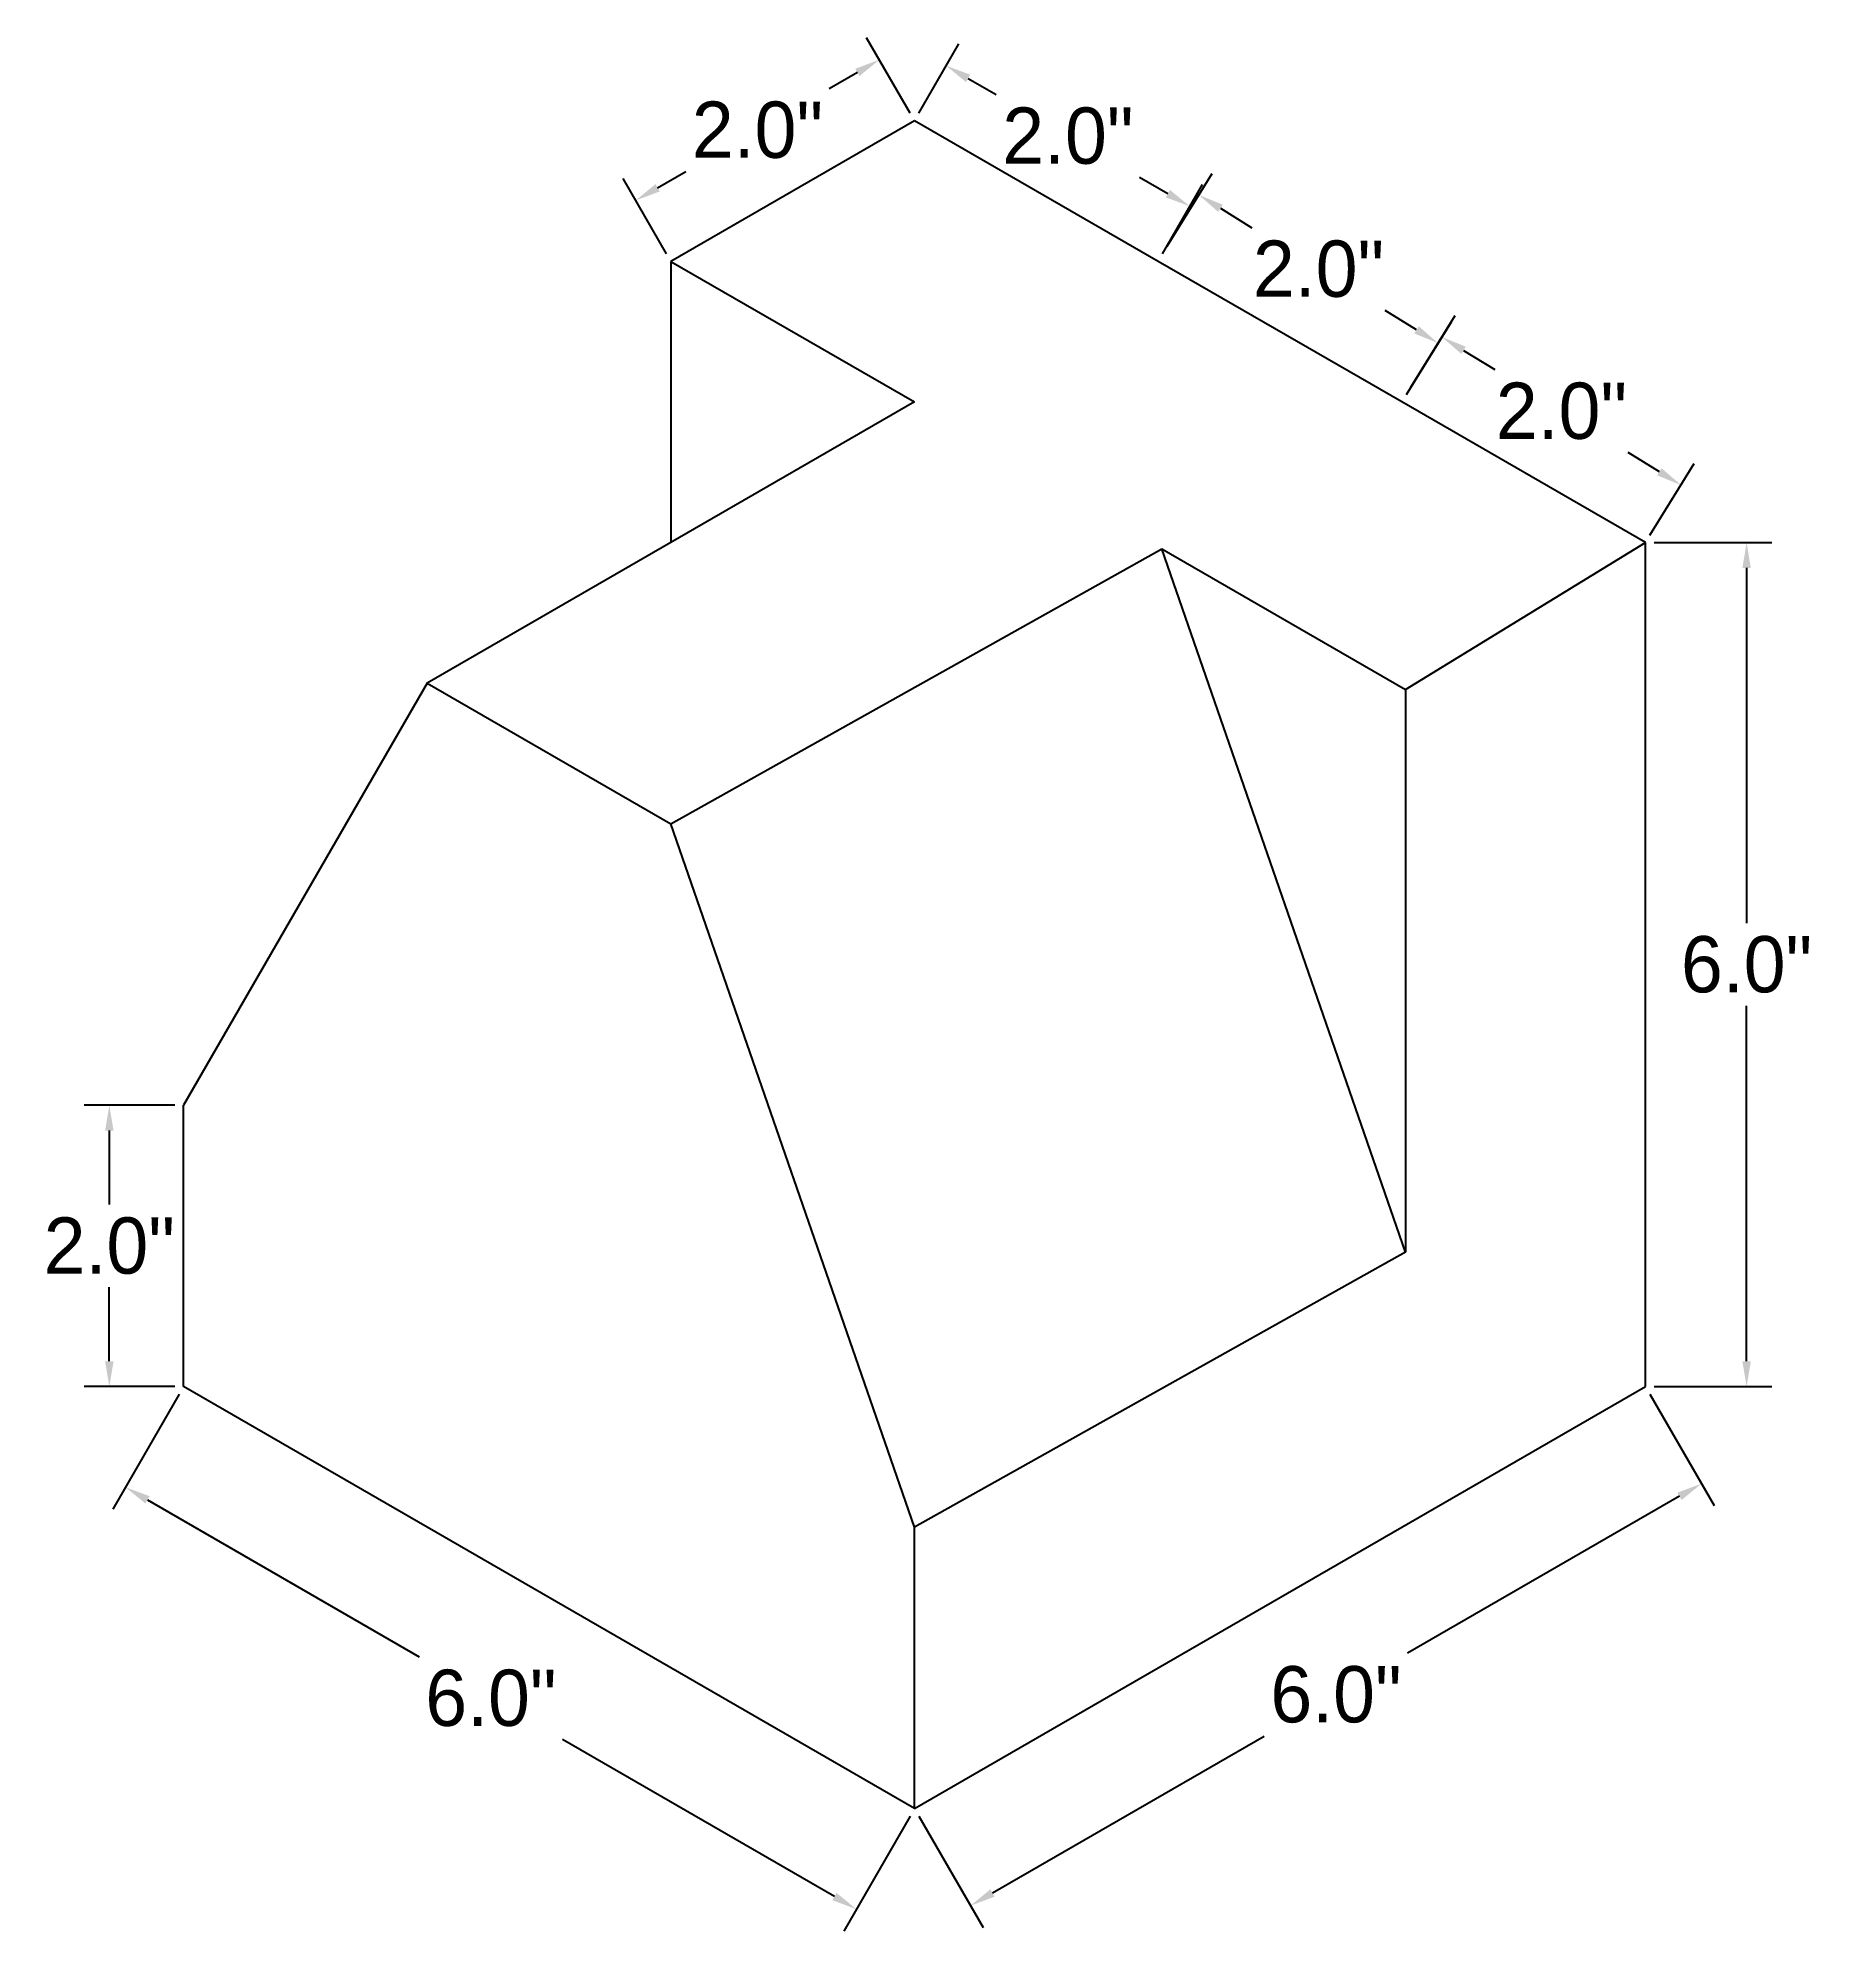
# Model space of a CAD drawing. Header units: inches. Extents: x 25.9 to 38.6, y 10.5 to 24.
import ezdxf

# ---------------------------------------------------------------- set-up
doc = ezdxf.new("R2010")
doc.units = ezdxf.units.IN
doc.header["$MEASUREMENT"] = 0
doc.dimstyles.get("Standard").update_dxf_attribs({"dimtxt": 0.4, "dimasz": 0.18, "dimexe": 0.18, "dimexo": 0.0625, "dimgap": 0.09, "dimtad": 0, "dimtih": 1, "dimtoh": 1, "dimdec": 1, "dimzin": 0, "dimdsep": 46, "dimlunit": 3, "dimtxsty": 'Standard', "dimcen": 0.09, "dimclrd": 3, "dimclre": 3, "dimadec": 0, "dimazin": 0, "dimtfac": 1, "dimtdec": 1, "dimtofl": 0, "dimtmove": 0, "dimatfit": 3, "dimfxl": 1, "dimtolj": 1, "dimtzin": 0, "dimarcsym": 0})

# ---------------------------------------------------------------- blocks, each defined once
blk = doc.blocks.new('*D2')
at = {"color": 3, "lineweight": -2}
for p, q in [((26.907, 14.347), (26.435, 13.53)), ((26.681, 13.596), (28.613, 12.48)), ((31.565, 10.776), (29.632, 11.891)), ((32.103, 11.347), (31.631, 10.53))]:
    blk.add_line(p, q, dxfattribs=at)
at = {"color": 3}
for points in [[(26.696, 13.622), (26.666, 13.57), (26.525, 13.686)], [(31.58, 10.802), (31.55, 10.75), (31.721, 10.686)]]:
    blk.add_solid(points, dxfattribs=at)
at = {"layer": 'Defpoints', "color": 0}
for p in [(26.938, 14.401), (32.134, 11.401), (31.721, 10.686)]:
    blk.add_point(p, dxfattribs=at)
at = {"color": 0, "insert": (29.123, 12.186), "char_height": 0.4, "attachment_point": 5}
blk.add_mtext('\\A1;6.0"', dxfattribs=at)
blk = doc.blocks.new('*D4')
at = {"color": 3, "lineweight": -2}
for p, q in [((32.103, 23.455), (31.794, 23.99)), ((31.728, 23.744), (31.528, 23.628)), ((30.308, 22.924), (30.509, 23.04)), ((30.371, 22.455), (30.062, 22.99))]:
    blk.add_line(p, q, dxfattribs=at)
at = {"color": 3}
for points in [[(31.713, 23.77), (31.743, 23.718), (31.884, 23.834)], [(30.293, 22.95), (30.323, 22.898), (30.152, 22.834)]]:
    blk.add_solid(points, dxfattribs=at)
at = {"layer": 'Defpoints', "color": 0}
for p in [(31.884, 23.834), (32.134, 23.401), (30.402, 22.401)]:
    blk.add_point(p, dxfattribs=at)
at = {"color": 0, "insert": (31.018, 23.334), "char_height": 0.4, "attachment_point": 5}
blk.add_mtext('\\A1;2.0"', dxfattribs=at)
blk = doc.blocks.new('*D5')
at = {"color": 3, "lineweight": -2}
for p, q in [((32.165, 23.455), (32.449, 23.947)), ((32.515, 23.702), (32.716, 23.586)), ((33.936, 22.882), (33.735, 22.997)), ((33.897, 22.455), (34.182, 22.947))]:
    blk.add_line(p, q, dxfattribs=at)
at = {"color": 3}
for points in [[(32.53, 23.728), (32.5, 23.676), (32.359, 23.792)], [(33.951, 22.908), (33.921, 22.856), (34.092, 22.792)]]:
    blk.add_solid(points, dxfattribs=at)
at = {"layer": 'Defpoints', "color": 0}
for p in [(32.134, 23.401), (34.092, 22.792), (33.866, 22.401)]:
    blk.add_point(p, dxfattribs=at)
at = {"color": 0, "insert": (33.225, 23.292), "char_height": 0.4, "attachment_point": 5}
blk.add_mtext('\\A1;2.0"', dxfattribs=at)
blk = doc.blocks.new('*D6')
at = {"color": 3, "lineweight": -2}
for p, q in [((33.93, 22.508), (34.251, 23.026)), ((34.309, 22.778), (34.532, 22.64)), ((35.704, 21.914), (35.481, 22.052)), ((35.631, 21.454), (35.952, 21.972))]:
    blk.add_line(p, q, dxfattribs=at)
at = {"color": 3}
for points in [[(34.325, 22.804), (34.293, 22.753), (34.156, 22.873)], [(35.72, 21.939), (35.688, 21.888), (35.857, 21.819)]]:
    blk.add_solid(points, dxfattribs=at)
at = {"layer": 'Defpoints', "color": 0}
for p in [(33.897, 22.455), (35.857, 21.819), (35.598, 21.401)]:
    blk.add_point(p, dxfattribs=at)
at = {"color": 0, "insert": (35.007, 22.346), "char_height": 0.4, "attachment_point": 5}
blk.add_mtext('\\A1;2.0"', dxfattribs=at)
blk = doc.blocks.new('*D7')
at = {"color": 3, "lineweight": -2}
for p, q in [((35.664, 21.507), (35.979, 22.016)), ((36.037, 21.768), (36.259, 21.631)), ((37.431, 20.905), (37.209, 21.042)), ((37.363, 20.454), (37.678, 20.963))]:
    blk.add_line(p, q, dxfattribs=at)
at = {"color": 3}
for points in [[(36.053, 21.794), (36.022, 21.743), (35.884, 21.863)], [(37.446, 20.93), (37.415, 20.879), (37.584, 20.81)]]:
    blk.add_solid(points, dxfattribs=at)
at = {"layer": 'Defpoints', "color": 0}
for p in [(35.631, 21.454), (37.584, 20.81), (37.33, 20.401)]:
    blk.add_point(p, dxfattribs=at)
at = {"color": 0, "insert": (36.734, 21.336), "char_height": 0.4, "attachment_point": 5}
blk.add_mtext('\\A1;2.0"', dxfattribs=at)
blk = doc.blocks.new('*D9')
at = {"color": 3, "lineweight": -2}
for p, q in [((37.393, 20.401), (38.23, 20.401)), ((38.05, 20.221), (38.05, 17.695)), ((38.05, 14.581), (38.05, 17.107)), ((37.393, 14.401), (38.23, 14.401))]:
    blk.add_line(p, q, dxfattribs=at)
at = {"color": 3}
for points in [[(38.02, 20.221), (38.08, 20.221), (38.05, 20.401)], [(38.02, 14.581), (38.08, 14.581), (38.05, 14.401)]]:
    blk.add_solid(points, dxfattribs=at)
at = {"layer": 'Defpoints', "color": 0}
for p in [(37.33, 20.401), (37.33, 14.401), (38.05, 14.401)]:
    blk.add_point(p, dxfattribs=at)
at = {"color": 0, "insert": (38.05, 17.401), "char_height": 0.4, "attachment_point": 5}
blk.add_mtext('\\A1;6.0"', dxfattribs=at)
blk = doc.blocks.new('*D10')
at = {"color": 3, "lineweight": -2}
for p, q in [((37.362, 14.347), (37.819, 13.555)), ((37.573, 13.621), (35.64, 12.505)), ((32.689, 10.801), (34.621, 11.917)), ((32.165, 11.347), (32.623, 10.555))]:
    blk.add_line(p, q, dxfattribs=at)
at = {"color": 3}
for points in [[(37.558, 13.647), (37.588, 13.595), (37.729, 13.711)], [(32.674, 10.827), (32.704, 10.775), (32.533, 10.711)]]:
    blk.add_solid(points, dxfattribs=at)
at = {"layer": 'Defpoints', "color": 0}
for p in [(37.33, 14.401), (32.134, 11.401), (32.533, 10.711)]:
    blk.add_point(p, dxfattribs=at)
at = {"color": 0, "insert": (35.131, 12.211), "char_height": 0.4, "attachment_point": 5}
blk.add_mtext('\\A1;6.0"', dxfattribs=at)
blk = doc.blocks.new('*D11')
at = {"color": 3, "lineweight": -2}
for p, q in [((26.875, 16.401), (26.23, 16.401)), ((26.41, 16.221), (26.41, 15.695)), ((26.41, 14.581), (26.41, 15.107)), ((26.875, 14.401), (26.23, 14.401))]:
    blk.add_line(p, q, dxfattribs=at)
at = {"color": 3}
for points in [[(26.38, 16.221), (26.44, 16.221), (26.41, 16.401)], [(26.38, 14.581), (26.44, 14.581), (26.41, 14.401)]]:
    blk.add_solid(points, dxfattribs=at)
at = {"layer": 'Defpoints', "color": 0}
for p in [(26.938, 16.401), (26.41, 14.401), (26.938, 14.401)]:
    blk.add_point(p, dxfattribs=at)
at = {"color": 0, "insert": (26.41, 15.401), "char_height": 0.4, "attachment_point": 5}
blk.add_mtext('\\A1;2.0"', dxfattribs=at)

msp = doc.modelspace()

# ---------------------------------------------------------------- linework, layer by layer
for p, q in [((32.134, 23.401), (30.402, 22.401)), ((33.866, 22.401), (32.134, 23.401)), ((30.402, 22.401), (30.402, 20.401)), ((30.402, 22.401), (32.134, 21.401)), ((35.598, 21.401), (33.866, 22.401)), ((32.134, 21.401), (30.402, 20.401)), ((37.33, 20.401), (35.598, 21.401)), ((30.402, 20.401), (28.67, 19.401)), ((30.402, 18.401), (33.892, 20.356)), ((33.892, 20.356), (35.624, 19.356)), ((35.624, 15.356), (33.892, 20.356)), ((35.624, 19.356), (37.33, 20.401)), ((37.33, 14.401), (37.33, 20.401)), ((28.67, 19.401), (26.938, 16.401)), ((28.67, 19.401), (30.402, 18.401)), ((35.624, 19.356), (35.624, 15.356)), ((32.134, 13.401), (30.402, 18.401)), ((26.938, 14.401), (26.938, 16.401)), ((35.624, 15.356), (32.134, 13.401)), ((32.134, 11.401), (26.938, 14.401)), ((32.134, 11.401), (37.33, 14.401)), ((32.134, 11.401), (32.134, 13.401))]:
    msp.add_line(p, q)

# ---------------------------------------------------------------- dimensions: what is measured, and where the dimension line sits
for p1, p2, distance, picture, middle in [((30.402, 22.401), (32.134, 23.401), 0.5, '*D4', (31.018, 23.334)), ((32.134, 23.401), (33.866, 22.401), 0.451, '*D5', (33.225, 23.292)), ((33.897, 22.455), (35.598, 21.401), 0.491, '*D6', (35.007, 22.346)), ((35.631, 21.454), (37.33, 20.401), 0.481, '*D7', (36.734, 21.336)), ((37.33, 20.401), (37.33, 14.401), 0.72, '*D9', (38.05, 17.401)), ((26.938, 16.401), (26.938, 14.401), -0.528, '*D11', (26.41, 15.401)), ((26.938, 14.401), (32.134, 11.401), -0.826, '*D2', (29.123, 12.186)), ((37.33, 14.401), (32.134, 11.401), 0.797, '*D10', (35.131, 12.211))]:
    dim = msp.add_aligned_dim(p1=p1, p2=p2, distance=distance, dimstyle='Standard')
    dim.commit()
    dim.dimension.update_dxf_attribs({"geometry": picture, "text_midpoint": middle})

doc.saveas('drawing.dxf')
